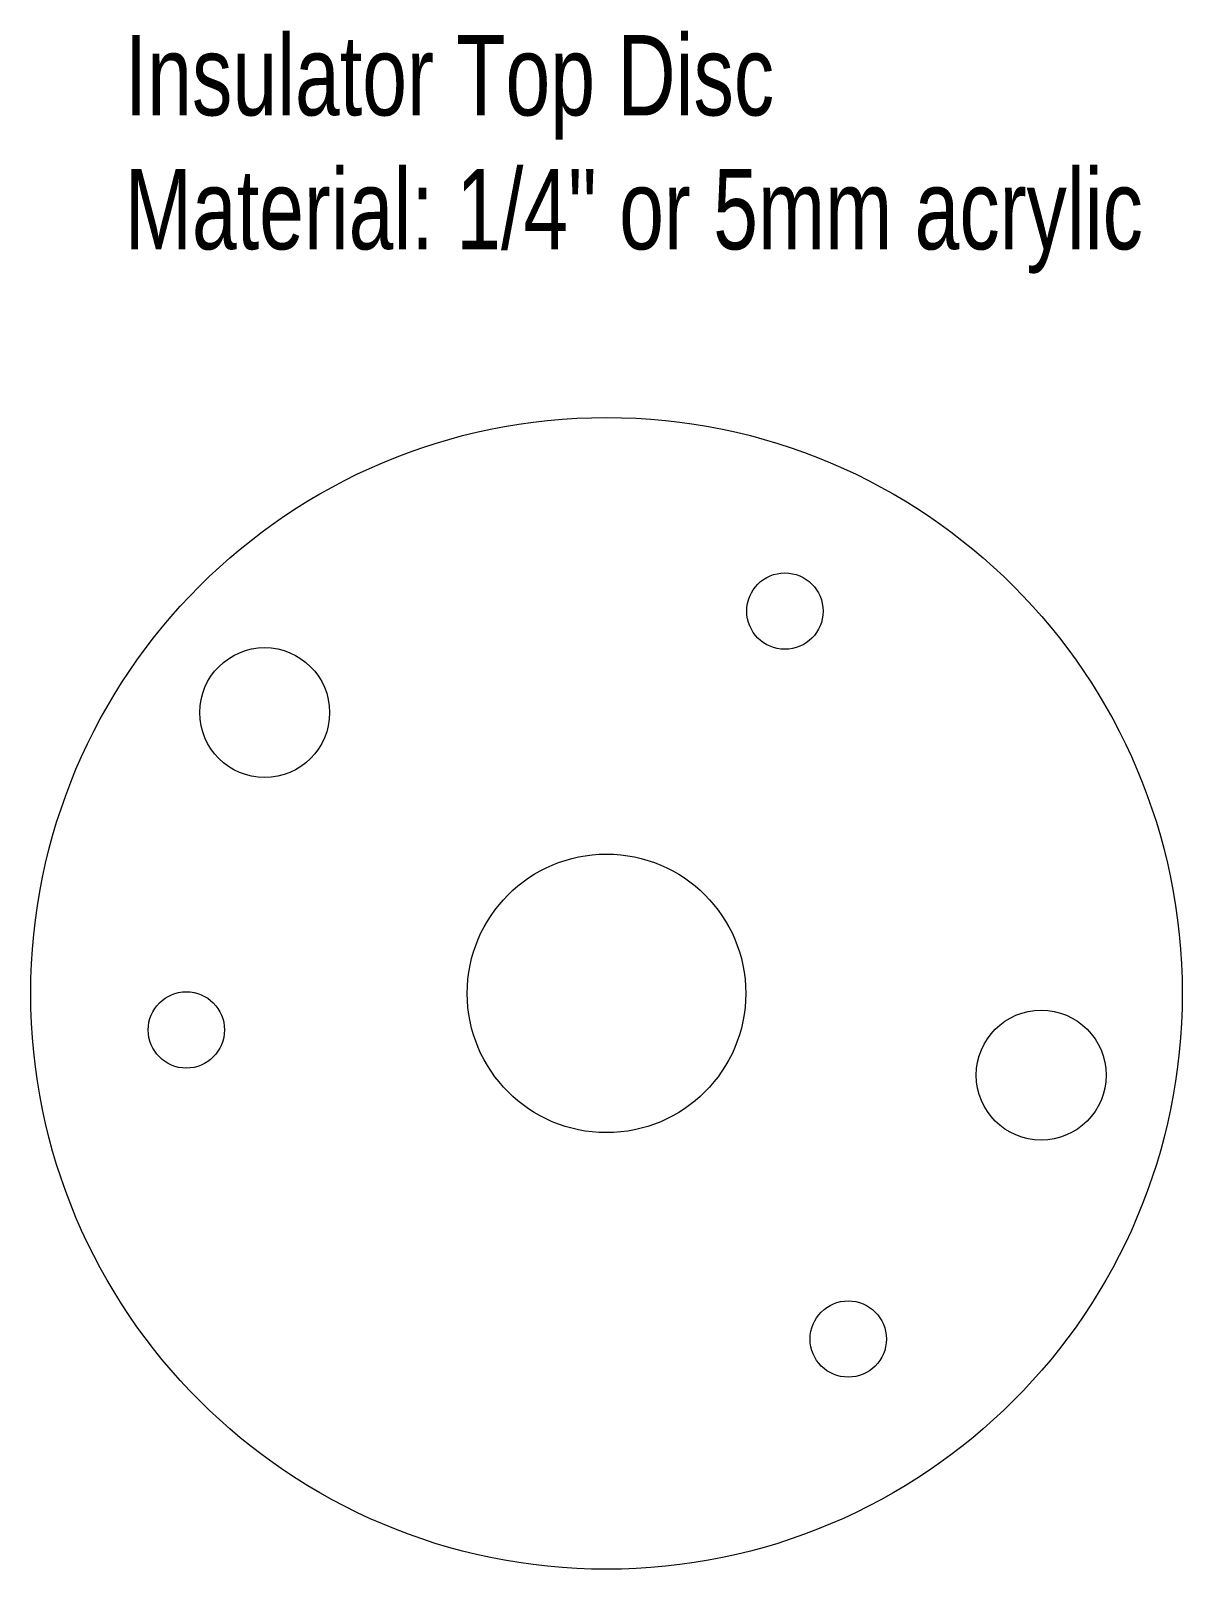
# Model space of a CAD drawing. Header units: millimetres. Extents: x 66.5 to 109.5, y 72.7 to 130.2.
import ezdxf

# ---------------------------------------------------------------- set-up
doc = ezdxf.new("R2010")
doc.units = ezdxf.units.MM
doc.layers.get('0').update_dxf_attribs({"linetype": 'CONTINUOUS', "lineweight": 0})
doc.layers.add('Notes', color=7, linetype='CONTINUOUS', lineweight=0)
doc.styles.get("Standard").update_dxf_attribs({"font": 'txt', "width": 0.75})

msp = doc.modelspace()

# ---------------------------------------------------------------- linework, layer by layer
for centre, radius in [((87.987, 94.22), 21.5), ((94.649, 108.492), 1.425), ((75.223, 104.703), 2.425), ((87.987, 94.22), 5.2), ((72.297, 92.854), 1.425), ((104.22, 91.167), 2.425), ((97.016, 81.315), 1.425)]:
    msp.add_circle(centre, radius)

# ---------------------------------------------------------------- texts
at = {"layer": 'Notes', "insert": (70, 130), "char_height": 3, "width": 100, "attachment_point": 1}
msp.add_mtext('Insulator\\~Top\\~Disc\\PMaterial:\\~1/4"\\~or\\~5mm\\~acrylic', dxfattribs=at)

doc.saveas('drawing.dxf')
